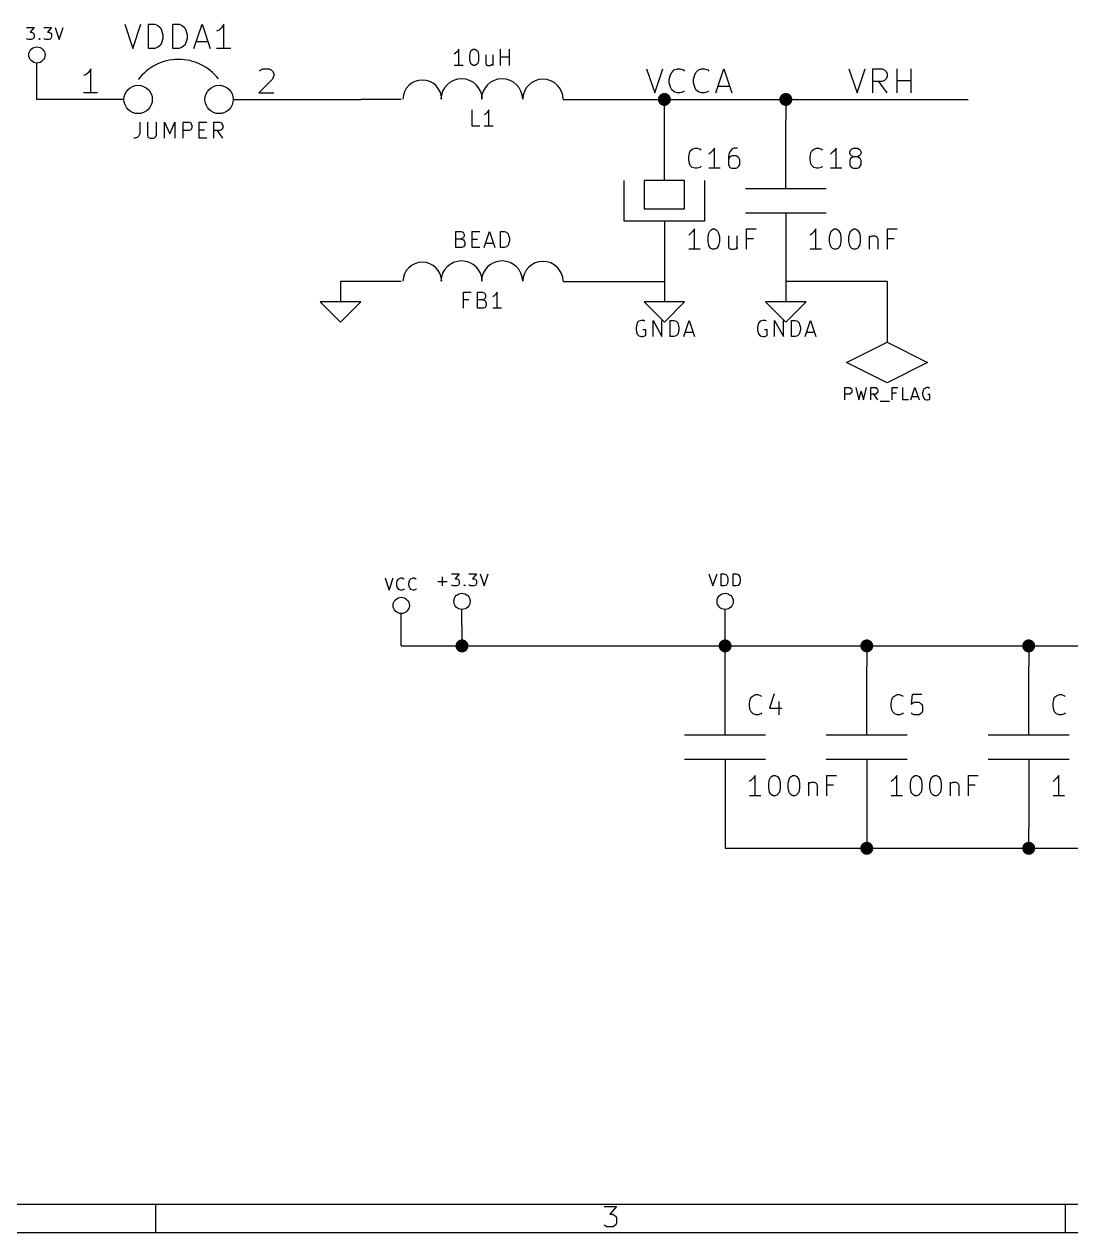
# Model space of a CAD drawing. Extents: x 4000 to 161350, y 4000 to 113000.
# Drawn here: x 45685 to 71540, y 4000 to 33860 of the extents above; entities that cross this region are included whole.
import ezdxf

# ---------------------------------------------------------------- set-up
doc = ezdxf.new("R2010")
doc.units = 0
for name, color, linetype in [('BLACK', 1, 'CONTINUOUS'), ('CYAN', 4, 'CONTINUOUS'), ('GREEN', 3, 'CONTINUOUS'), ('RED', 5, 'CONTINUOUS')]:
    doc.layers.add(name, color=color, linetype=linetype)

msp = doc.modelspace()

# ---------------------------------------------------------------- linework, layer by layer
at = {"layer": 'BLACK'}
for p, q in [((61060, 32760), (61260, 32160)), ((61260, 32160), (61460, 32760)), ((61620, 32500), (61650, 32610)), ((61650, 32610), (61680, 32670)), ((61680, 32670), (61740, 32730)), ((61740, 32730), (61820, 32760)), ((61820, 32760), (61880, 32760)), ((61880, 32760), (61970, 32730)), ((61970, 32730), (62000, 32700)), ((62220, 32500), (62250, 32610)), ((62250, 32610), (62280, 32670)), ((62280, 32670), (62340, 32730)), ((62340, 32730), (62420, 32760)), ((62420, 32760), (62480, 32760)), ((62480, 32760), (62570, 32730)), ((62570, 32730), (62600, 32700)), ((62770, 32160), (62970, 32760)), ((62970, 32760), (63170, 32160)), ((66060, 32760), (66260, 32160)), ((66260, 32160), (66460, 32760)), ((66650, 32160), (66650, 32760)), ((66650, 32760), (66880, 32760)), ((66880, 32760), (66940, 32730)), ((66940, 32730), (66970, 32700)), ((66970, 32700), (67000, 32640)), ((67000, 32560), (66970, 32500)), ((67000, 32640), (67000, 32560)), ((67250, 32160), (67250, 32760)), ((67600, 32160), (67600, 32760)), ((61620, 32410), (61620, 32500)), ((61650, 32300), (61620, 32410)), ((61680, 32240), (61650, 32300)), ((62220, 32410), (62220, 32500)), ((62250, 32300), (62220, 32410)), ((62280, 32240), (62250, 32300)), ((62820, 32330), (63110, 32330)), ((66880, 32440), (66650, 32440)), ((67000, 32160), (66800, 32440)), ((66940, 32470), (66880, 32440)), ((66970, 32500), (66940, 32470)), ((67250, 32470), (67600, 32470)), ((61740, 32190), (61680, 32240)), ((61820, 32160), (61740, 32190)), ((61880, 32160), (61820, 32160)), ((61970, 32190), (61880, 32160)), ((62000, 32210), (61970, 32190)), ((62340, 32190), (62280, 32240)), ((62420, 32160), (62340, 32190)), ((62480, 32160), (62420, 32160)), ((62570, 32190), (62480, 32160)), ((62600, 32210), (62570, 32190)), ((160650, 4700), (4700, 4700)), ((48940, 4000), (48940, 4700)), ((60010, 4650), (60320, 4650)), ((60320, 4650), (60150, 4460)), ((71410, 4000), (71410, 4700)), ((60040, 4170), (60010, 4200)), ((60150, 4460), (60230, 4460)), ((60230, 4460), (60270, 4430)), ((60270, 4430), (60300, 4410)), ((60300, 4200), (60270, 4170)), ((60300, 4410), (60320, 4360)), ((60320, 4240), (60300, 4200)), ((60320, 4360), (60320, 4240)), ((161350, 4000), (4000, 4000)), ((60080, 4150), (60040, 4170)), ((60230, 4150), (60080, 4150)), ((60270, 4170), (60230, 4150))]:
    msp.add_line(p, q, dxfattribs=at)
at = {"layer": 'CYAN'}
for p, q in [((45740, 33780), (45930, 33780)), ((45930, 33780), (45830, 33660)), ((46170, 33780), (46360, 33780)), ((46360, 33780), (46260, 33660)), ((46450, 33780), (46550, 33480)), ((46550, 33480), (46650, 33780)), ((48170, 33860), (48370, 33260)), ((48370, 33260), (48570, 33860)), ((48760, 33260), (48760, 33860)), ((48760, 33860), (48910, 33860)), ((48910, 33860), (48990, 33830)), ((48990, 33830), (49050, 33770)), ((49050, 33770), (49080, 33710)), ((49360, 33260), (49360, 33860)), ((49360, 33860), (49510, 33860)), ((49510, 33860), (49590, 33830)), ((49590, 33830), (49650, 33770)), ((49650, 33770), (49680, 33710)), ((49880, 33260), (50080, 33860)), ((50080, 33860), (50280, 33260)), ((50560, 33770), (50500, 33710)), ((50620, 33860), (50560, 33770)), ((50620, 33260), (50620, 33860)), ((45760, 33490), (45740, 33510)), ((45790, 33480), (45760, 33490)), ((45870, 33480), (45790, 33480)), ((45830, 33660), (45870, 33660)), ((45870, 33660), (45900, 33650)), ((45900, 33490), (45870, 33480)), ((45900, 33650), (45910, 33640)), ((45910, 33510), (45900, 33490)), ((45910, 33640), (45930, 33610)), ((45930, 33540), (45910, 33510)), ((45930, 33610), (45930, 33540)), ((46050, 33490), (46060, 33510)), ((46060, 33480), (46050, 33490)), ((46060, 33510), (46080, 33490)), ((46060, 33510), (46060, 33480)), ((46080, 33490), (46060, 33480)), ((46190, 33490), (46170, 33510)), ((46220, 33480), (46190, 33490)), ((46300, 33480), (46220, 33480)), ((46260, 33660), (46300, 33660)), ((46300, 33660), (46330, 33650)), ((46330, 33490), (46300, 33480)), ((46330, 33650), (46340, 33640)), ((46340, 33510), (46330, 33490)), ((46340, 33640), (46360, 33610)), ((46360, 33540), (46340, 33510)), ((46360, 33610), (46360, 33540)), ((49080, 33710), (49110, 33600)), ((49110, 33510), (49080, 33400)), ((49110, 33600), (49110, 33510)), ((49680, 33710), (49710, 33600)), ((49710, 33510), (49680, 33400)), ((49710, 33600), (49710, 33510)), ((50500, 33710), (50440, 33690)), ((48910, 33260), (48760, 33260)), ((48990, 33290), (48910, 33260)), ((49050, 33340), (48990, 33290)), ((49080, 33400), (49050, 33340)), ((49510, 33260), (49360, 33260)), ((49590, 33290), (49510, 33260)), ((49650, 33340), (49590, 33290)), ((49680, 33400), (49650, 33340)), ((49930, 33430), (50220, 33430)), ((50790, 33260), (50440, 33260)), ((56380, 33180), (56340, 33140)), ((56420, 33240), (56380, 33180)), ((56420, 32840), (56420, 33240)), ((56690, 33090), (56710, 33160)), ((56710, 33160), (56720, 33200)), ((56720, 33200), (56740, 33220)), ((56740, 33220), (56780, 33240)), ((56780, 33240), (56820, 33240)), ((56820, 33240), (56860, 33220)), ((56860, 33220), (56880, 33200)), ((56880, 33200), (56900, 33160)), ((56900, 33160), (56910, 33090)), ((57450, 32840), (57450, 33240)), ((57670, 32840), (57670, 33240)), ((56340, 33140), (56310, 33120)), ((56690, 32990), (56690, 33090)), ((56710, 32910), (56690, 32990)), ((56720, 32880), (56710, 32910)), ((56740, 32860), (56720, 32880)), ((56780, 32840), (56740, 32860)), ((56860, 32860), (56820, 32840)), ((56880, 32880), (56860, 32860)), ((56900, 32910), (56880, 32880)), ((56910, 32990), (56900, 32910)), ((56910, 33090), (56910, 32990)), ((57090, 33100), (57090, 32900)), ((57090, 32900), (57100, 32860)), ((57100, 32860), (57140, 32840)), ((57200, 32840), (57240, 32860)), ((57240, 32860), (57260, 32880)), ((57260, 33100), (57260, 32840)), ((57450, 33050), (57670, 33050)), ((56530, 32840), (56310, 32840)), ((56820, 32840), (56780, 32840)), ((57140, 32840), (57200, 32840)), ((56750, 31340), (56750, 31740)), ((57120, 31680), (57080, 31640)), ((57160, 31740), (57120, 31680)), ((57160, 31340), (57160, 31740)), ((48540, 31440), (48540, 31150)), ((48730, 31440), (48730, 31110)), ((48950, 31110), (48950, 31440)), ((49150, 31040), (49150, 31440)), ((49150, 31440), (49280, 31150)), ((49280, 31150), (49410, 31440)), ((49410, 31440), (49410, 31040)), ((49610, 31040), (49610, 31440)), ((49610, 31440), (49760, 31440)), ((49760, 31440), (49800, 31420)), ((49800, 31420), (49810, 31400)), ((49810, 31400), (49830, 31360)), ((49830, 31360), (49830, 31300)), ((50010, 31040), (50010, 31440)), ((50010, 31440), (50200, 31440)), ((50370, 31040), (50370, 31440)), ((50370, 31440), (50520, 31440)), ((50520, 31440), (50560, 31420)), ((50560, 31420), (50570, 31400)), ((50570, 31400), (50590, 31360)), ((50590, 31360), (50590, 31300)), ((57080, 31640), (57050, 31620)), ((48480, 31060), (48430, 31040)), ((48520, 31100), (48480, 31060)), ((48540, 31150), (48520, 31100)), ((48730, 31110), (48740, 31080)), ((48740, 31080), (48760, 31060)), ((48760, 31060), (48800, 31040)), ((48880, 31040), (48920, 31060)), ((48920, 31060), (48930, 31080)), ((48930, 31080), (48950, 31110)), ((49760, 31230), (49610, 31230)), ((49800, 31250), (49760, 31230)), ((49810, 31270), (49800, 31250)), ((49830, 31300), (49810, 31270)), ((50010, 31250), (50140, 31250)), ((50520, 31230), (50370, 31230)), ((50590, 31040), (50460, 31230)), ((50560, 31250), (50520, 31230)), ((50570, 31270), (50560, 31250)), ((50590, 31300), (50570, 31270)), ((56940, 31340), (56750, 31340)), ((57270, 31340), (57050, 31340)), ((48430, 31040), (48390, 31040)), ((48800, 31040), (48880, 31040)), ((50200, 31040), (50010, 31040)), ((62140, 30730), (62190, 30770)), ((62190, 30770), (62260, 30800)), ((62260, 30800), (62310, 30800)), ((62310, 30800), (62380, 30770)), ((62380, 30770), (62400, 30750)), ((62740, 30800), (62690, 30730)), ((62740, 30300), (62740, 30800)), ((63170, 30770), (63150, 30750)), ((63220, 30800), (63170, 30770)), ((63310, 30800), (63220, 30800)), ((65140, 30730), (65190, 30770)), ((65190, 30770), (65260, 30800)), ((65260, 30800), (65310, 30800)), ((65310, 30800), (65380, 30770)), ((65380, 30770), (65400, 30750)), ((65740, 30800), (65690, 30730)), ((65740, 30300), (65740, 30800)), ((66100, 30750), (66120, 30770)), ((66120, 30770), (66170, 30800)), ((66170, 30800), (66270, 30800)), ((66270, 30800), (66310, 30770)), ((66310, 30770), (66340, 30750)), ((62100, 30580), (62120, 30680)), ((62100, 30510), (62100, 30580)), ((62120, 30420), (62100, 30510)), ((62120, 30680), (62140, 30730)), ((62640, 30680), (62600, 30650)), ((62690, 30730), (62640, 30680)), ((63100, 30680), (63080, 30580)), ((63080, 30580), (63080, 30390)), ((63100, 30560), (63080, 30510)), ((63150, 30750), (63100, 30680)), ((63120, 30580), (63100, 30560)), ((63170, 30610), (63120, 30580)), ((63270, 30610), (63170, 30610)), ((63310, 30580), (63270, 30610)), ((63340, 30560), (63310, 30580)), ((63360, 30510), (63340, 30560)), ((63360, 30390), (63360, 30510)), ((65100, 30580), (65120, 30680)), ((65100, 30510), (65100, 30580)), ((65120, 30420), (65100, 30510)), ((65120, 30680), (65140, 30730)), ((65640, 30680), (65600, 30650)), ((65690, 30730), (65640, 30680)), ((66080, 30700), (66100, 30750)), ((66080, 30680), (66080, 30700)), ((66100, 30630), (66080, 30680)), ((66100, 30540), (66080, 30490)), ((66080, 30490), (66080, 30390)), ((66120, 30610), (66100, 30630)), ((66120, 30560), (66100, 30540)), ((66170, 30580), (66120, 30610)), ((66170, 30580), (66120, 30560)), ((66270, 30580), (66170, 30580)), ((66310, 30610), (66270, 30580)), ((66310, 30560), (66270, 30580)), ((66340, 30630), (66310, 30610)), ((66340, 30540), (66310, 30560)), ((66340, 30750), (66360, 30700)), ((66360, 30680), (66340, 30630)), ((66360, 30490), (66340, 30540)), ((66360, 30700), (66360, 30680)), ((66360, 30390), (66360, 30490)), ((62140, 30370), (62120, 30420)), ((62190, 30320), (62140, 30370)), ((62260, 30300), (62190, 30320)), ((62310, 30300), (62260, 30300)), ((62380, 30320), (62310, 30300)), ((62400, 30350), (62380, 30320)), ((62880, 30300), (62600, 30300)), ((63080, 30390), (63100, 30350)), ((63100, 30350), (63120, 30320)), ((63120, 30320), (63170, 30300)), ((63170, 30300), (63270, 30300)), ((63270, 30300), (63310, 30320)), ((63310, 30320), (63340, 30350)), ((63340, 30350), (63360, 30390)), ((65140, 30370), (65120, 30420)), ((65190, 30320), (65140, 30370)), ((65260, 30300), (65190, 30320)), ((65310, 30300), (65260, 30300)), ((65380, 30320), (65310, 30300)), ((65400, 30350), (65380, 30320)), ((65880, 30300), (65600, 30300)), ((66080, 30390), (66100, 30350)), ((66100, 30350), (66120, 30320)), ((66120, 30320), (66170, 30300)), ((66170, 30300), (66270, 30300)), ((66270, 30300), (66310, 30320)), ((66310, 30320), (66340, 30350)), ((66340, 30350), (66360, 30390)), ((56350, 28340), (56350, 28740)), ((56350, 28740), (56480, 28740)), ((56480, 28740), (56520, 28720)), ((56520, 28720), (56540, 28700)), ((56540, 28700), (56550, 28660)), ((56750, 28340), (56750, 28740)), ((56750, 28740), (56940, 28740)), ((57050, 28340), (57180, 28740)), ((57180, 28740), (57310, 28340)), ((57450, 28340), (57450, 28740)), ((57450, 28740), (57540, 28740)), ((57540, 28740), (57600, 28720)), ((57600, 28720), (57640, 28680)), ((57640, 28680), (57650, 28640)), ((62140, 28680), (62100, 28650)), ((62190, 28730), (62140, 28680)), ((62240, 28800), (62190, 28730)), ((62240, 28300), (62240, 28800)), ((62580, 28610), (62600, 28700)), ((62600, 28700), (62620, 28750)), ((62620, 28750), (62650, 28770)), ((62650, 28770), (62690, 28800)), ((62690, 28800), (62740, 28800)), ((62740, 28800), (62790, 28770)), ((62790, 28770), (62810, 28750)), ((62810, 28750), (62840, 28700)), ((62840, 28700), (62860, 28610)), ((63530, 28300), (63530, 28800)), ((63530, 28800), (63770, 28800)), ((65140, 28680), (65100, 28650)), ((65190, 28730), (65140, 28680)), ((65240, 28800), (65190, 28730)), ((65240, 28300), (65240, 28800)), ((65580, 28610), (65600, 28700)), ((65600, 28700), (65620, 28750)), ((65620, 28750), (65650, 28770)), ((65650, 28770), (65690, 28800)), ((65690, 28800), (65740, 28800)), ((65740, 28800), (65790, 28770)), ((65790, 28770), (65810, 28750)), ((65810, 28750), (65840, 28700)), ((65840, 28700), (65860, 28610)), ((66060, 28610), (66080, 28700)), ((66080, 28700), (66100, 28750)), ((66100, 28750), (66130, 28770)), ((66130, 28770), (66170, 28800)), ((66170, 28800), (66220, 28800)), ((66220, 28800), (66270, 28770)), ((66270, 28770), (66290, 28750)), ((66290, 28750), (66320, 28700)), ((66320, 28700), (66340, 28610)), ((67010, 28300), (67010, 28800)), ((67010, 28800), (67250, 28800)), ((56480, 28550), (56350, 28550)), ((56520, 28570), (56480, 28550)), ((56480, 28550), (56540, 28530)), ((56540, 28590), (56520, 28570)), ((56550, 28620), (56540, 28590)), ((56540, 28530), (56550, 28510)), ((56550, 28380), (56540, 28360)), ((56550, 28660), (56550, 28620)), ((56550, 28510), (56570, 28470)), ((56570, 28410), (56550, 28380)), ((56570, 28470), (56570, 28410)), ((56750, 28550), (56880, 28550)), ((57090, 28450), (57280, 28450)), ((57640, 28400), (57600, 28360)), ((57650, 28430), (57640, 28400)), ((57650, 28640), (57670, 28570)), ((57670, 28510), (57650, 28430)), ((57670, 28570), (57670, 28510)), ((62580, 28490), (62580, 28610)), ((62600, 28390), (62580, 28490)), ((62620, 28350), (62600, 28390)), ((62840, 28390), (62810, 28350)), ((62860, 28490), (62840, 28390)), ((62860, 28610), (62860, 28490)), ((63080, 28630), (63080, 28370)), ((63080, 28370), (63100, 28320)), ((63290, 28630), (63290, 28300)), ((63700, 28560), (63530, 28560)), ((65580, 28490), (65580, 28610)), ((65600, 28390), (65580, 28490)), ((65620, 28350), (65600, 28390)), ((65840, 28390), (65810, 28350)), ((65860, 28490), (65840, 28390)), ((65860, 28610), (65860, 28490)), ((66060, 28490), (66060, 28610)), ((66080, 28390), (66060, 28490)), ((66100, 28350), (66080, 28390)), ((66320, 28390), (66290, 28350)), ((66340, 28490), (66320, 28390)), ((66340, 28610), (66340, 28490)), ((66560, 28630), (66560, 28300)), ((66560, 28580), (66580, 28610)), ((66580, 28610), (66630, 28630)), ((66630, 28630), (66700, 28630)), ((66700, 28630), (66750, 28610)), ((66750, 28610), (66770, 28560)), ((66770, 28560), (66770, 28300)), ((67180, 28560), (67010, 28560)), ((56500, 28340), (56350, 28340)), ((56540, 28360), (56500, 28340)), ((56940, 28340), (56750, 28340)), ((57540, 28340), (57450, 28340)), ((57600, 28360), (57540, 28340)), ((62380, 28300), (62100, 28300)), ((62650, 28320), (62620, 28350)), ((62690, 28300), (62650, 28320)), ((62740, 28300), (62690, 28300)), ((62790, 28320), (62740, 28300)), ((62810, 28350), (62790, 28320)), ((63100, 28320), (63150, 28300)), ((63150, 28300), (63220, 28300)), ((63220, 28300), (63270, 28320)), ((63270, 28320), (63290, 28350)), ((65380, 28300), (65100, 28300)), ((65650, 28320), (65620, 28350)), ((65690, 28300), (65650, 28320)), ((65740, 28300), (65690, 28300)), ((65790, 28320), (65740, 28300)), ((65810, 28350), (65790, 28320)), ((66130, 28320), (66100, 28350)), ((66170, 28300), (66130, 28320)), ((66220, 28300), (66170, 28300)), ((66270, 28320), (66220, 28300)), ((66290, 28350), (66270, 28320)), ((56540, 26840), (56540, 27240)), ((56540, 27240), (56730, 27240)), ((56880, 26840), (56880, 27240)), ((56880, 27240), (57010, 27240)), ((57010, 27240), (57050, 27220)), ((57050, 27220), (57070, 27200)), ((57070, 27200), (57080, 27160)), ((57330, 27180), (57290, 27140)), ((57370, 27240), (57330, 27180)), ((57370, 26840), (57370, 27240)), ((56670, 27050), (56540, 27050)), ((57010, 27050), (56880, 27050)), ((57050, 27070), (57010, 27050)), ((57010, 27050), (57070, 27030)), ((57070, 27090), (57050, 27070)), ((57080, 27120), (57070, 27090)), ((57070, 27030), (57080, 27010)), ((57080, 26880), (57070, 26860)), ((57080, 27160), (57080, 27120)), ((57080, 27010), (57100, 26970)), ((57100, 26910), (57080, 26880)), ((57100, 26970), (57100, 26910)), ((57290, 27140), (57260, 27120)), ((57030, 26840), (56880, 26840)), ((57070, 26860), (57030, 26840)), ((57480, 26840), (57260, 26840)), ((60820, 26440), (60800, 26370)), ((60800, 26370), (60800, 26310)), ((60800, 26310), (60820, 26230)), ((60830, 26480), (60820, 26440)), ((60870, 26520), (60830, 26480)), ((60930, 26540), (60870, 26520)), ((60990, 26540), (60930, 26540)), ((61040, 26310), (60970, 26310)), ((61020, 26520), (60990, 26540)), ((61040, 26180), (61040, 26310)), ((61220, 26140), (61220, 26540)), ((61220, 26540), (61440, 26140)), ((61440, 26140), (61440, 26540)), ((61640, 26140), (61640, 26540)), ((61640, 26540), (61730, 26540)), ((61730, 26540), (61790, 26520)), ((61790, 26520), (61830, 26480)), ((61830, 26480), (61840, 26440)), ((61840, 26440), (61860, 26370)), ((61860, 26310), (61840, 26230)), ((61860, 26370), (61860, 26310)), ((61980, 26140), (62110, 26540)), ((62110, 26540), (62240, 26140)), ((63820, 26440), (63800, 26370)), ((63800, 26370), (63800, 26310)), ((63800, 26310), (63820, 26230)), ((63830, 26480), (63820, 26440)), ((63870, 26520), (63830, 26480)), ((63930, 26540), (63870, 26520)), ((63990, 26540), (63930, 26540)), ((64040, 26310), (63970, 26310)), ((64020, 26520), (63990, 26540)), ((64040, 26180), (64040, 26310)), ((64220, 26140), (64220, 26540)), ((64220, 26540), (64440, 26140)), ((64440, 26140), (64440, 26540)), ((64640, 26140), (64640, 26540)), ((64640, 26540), (64730, 26540)), ((64730, 26540), (64790, 26520)), ((64790, 26520), (64830, 26480)), ((64830, 26480), (64840, 26440)), ((64840, 26440), (64860, 26370)), ((64860, 26310), (64840, 26230)), ((64860, 26370), (64860, 26310)), ((64980, 26140), (65110, 26540)), ((65110, 26540), (65240, 26140)), ((60820, 26230), (60830, 26200)), ((60830, 26200), (60870, 26160)), ((60870, 26160), (60930, 26140)), ((60930, 26140), (60970, 26140)), ((60970, 26140), (61020, 26160)), ((61020, 26160), (61040, 26180)), ((61730, 26140), (61640, 26140)), ((61790, 26160), (61730, 26140)), ((61830, 26200), (61790, 26160)), ((61840, 26230), (61830, 26200)), ((62020, 26250), (62210, 26250)), ((63820, 26230), (63830, 26200)), ((63830, 26200), (63870, 26160)), ((63870, 26160), (63930, 26140)), ((63930, 26140), (63970, 26140)), ((63970, 26140), (64020, 26160)), ((64020, 26160), (64040, 26180)), ((64730, 26140), (64640, 26140)), ((64790, 26160), (64730, 26140)), ((64830, 26200), (64790, 26160)), ((64840, 26230), (64830, 26200)), ((65020, 26250), (65210, 26250)), ((65960, 24580), (65960, 24880)), ((65960, 24880), (66080, 24880)), ((66080, 24880), (66100, 24860)), ((66100, 24860), (66120, 24850)), ((66120, 24850), (66130, 24820)), ((66130, 24820), (66130, 24780)), ((66230, 24880), (66300, 24580)), ((66300, 24580), (66360, 24790)), ((66360, 24790), (66420, 24580)), ((66420, 24580), (66490, 24880)), ((66600, 24580), (66600, 24880)), ((66600, 24880), (66720, 24880)), ((66720, 24880), (66740, 24860)), ((66740, 24860), (66760, 24850)), ((66760, 24850), (66770, 24820)), ((66770, 24820), (66770, 24780)), ((67130, 24580), (67130, 24880)), ((67130, 24880), (67270, 24880)), ((67390, 24580), (67390, 24880)), ((67590, 24580), (67690, 24880)), ((67690, 24880), (67790, 24580)), ((67890, 24810), (67880, 24750)), ((67910, 24840), (67890, 24810)), ((67930, 24860), (67910, 24840)), ((67980, 24880), (67930, 24860)), ((68020, 24880), (67980, 24880)), ((68050, 24860), (68020, 24880)), ((66080, 24720), (65960, 24720)), ((66100, 24740), (66080, 24720)), ((66120, 24750), (66100, 24740)), ((66130, 24780), (66120, 24750)), ((66720, 24720), (66600, 24720)), ((66770, 24580), (66670, 24720)), ((66740, 24740), (66720, 24720)), ((66760, 24750), (66740, 24740)), ((66770, 24780), (66760, 24750)), ((66830, 24550), (67060, 24550)), ((67230, 24740), (67130, 24740)), ((67530, 24580), (67390, 24580)), ((67620, 24660), (67760, 24660)), ((67880, 24750), (67880, 24710)), ((67880, 24710), (67890, 24650)), ((67890, 24650), (67910, 24620)), ((67910, 24620), (67930, 24590)), ((67930, 24590), (67980, 24580)), ((67980, 24580), (68010, 24580)), ((68060, 24710), (68010, 24710)), ((68010, 24580), (68050, 24590)), ((68050, 24590), (68060, 24610)), ((68060, 24610), (68060, 24710)), ((54600, 20180), (54700, 19880)), ((54700, 19880), (54800, 20180)), ((54890, 20050), (54900, 20110)), ((54890, 20010), (54890, 20050)), ((54900, 19950), (54890, 20010)), ((54900, 20110), (54920, 20140)), ((54920, 20140), (54940, 20160)), ((54940, 20160), (54990, 20180)), ((54990, 20180), (55020, 20180)), ((55020, 20180), (55060, 20160)), ((55060, 20160), (55070, 20150)), ((55190, 20050), (55200, 20110)), ((55190, 20010), (55190, 20050)), ((55200, 19950), (55190, 20010)), ((55200, 20110), (55220, 20140)), ((55220, 20140), (55240, 20160)), ((55240, 20160), (55290, 20180)), ((55290, 20180), (55320, 20180)), ((55320, 20180), (55360, 20160)), ((55360, 20160), (55370, 20150)), ((55900, 20090), (56130, 20090)), ((56020, 19980), (56020, 20210)), ((56240, 20280), (56430, 20280)), ((56260, 19990), (56240, 20010)), ((56430, 20280), (56330, 20160)), ((56330, 20160), (56370, 20160)), ((56370, 20160), (56400, 20150)), ((56400, 20150), (56410, 20140)), ((56410, 20010), (56400, 19990)), ((56410, 20140), (56430, 20110)), ((56430, 20040), (56410, 20010)), ((56430, 20110), (56430, 20040)), ((56550, 19990), (56560, 20010)), ((56560, 20010), (56580, 19990)), ((56560, 20010), (56560, 19980)), ((56670, 20280), (56860, 20280)), ((56690, 19990), (56670, 20010)), ((56860, 20280), (56760, 20160)), ((56760, 20160), (56800, 20160)), ((56800, 20160), (56830, 20150)), ((56830, 20150), (56840, 20140)), ((56840, 20010), (56830, 19990)), ((56840, 20140), (56860, 20110)), ((56860, 20040), (56840, 20010)), ((56860, 20110), (56860, 20040)), ((56950, 20280), (57050, 19980)), ((57050, 19980), (57150, 20280)), ((62600, 20280), (62700, 19980)), ((62700, 19980), (62800, 20280)), ((62900, 19980), (62900, 20280)), ((62900, 20280), (62970, 20280)), ((62970, 20280), (63020, 20260)), ((63020, 20260), (63040, 20240)), ((63040, 20020), (63020, 19990)), ((63040, 20240), (63060, 20210)), ((63060, 20050), (63040, 20020)), ((63060, 20210), (63070, 20150)), ((63070, 20110), (63060, 20050)), ((63070, 20150), (63070, 20110)), ((63200, 19980), (63200, 20280)), ((63200, 20280), (63270, 20280)), ((63270, 20280), (63320, 20260)), ((63320, 20260), (63340, 20240)), ((63340, 20020), (63320, 19990)), ((63340, 20240), (63360, 20210)), ((63360, 20050), (63340, 20020)), ((63360, 20210), (63370, 20150)), ((63370, 20110), (63360, 20050)), ((63370, 20150), (63370, 20110)), ((54920, 19920), (54900, 19950)), ((54940, 19890), (54920, 19920)), ((54990, 19880), (54940, 19890)), ((55020, 19880), (54990, 19880)), ((55060, 19890), (55020, 19880)), ((55070, 19910), (55060, 19890)), ((55220, 19920), (55200, 19950)), ((55240, 19890), (55220, 19920)), ((55290, 19880), (55240, 19890)), ((55320, 19880), (55290, 19880)), ((55360, 19890), (55320, 19880)), ((55370, 19910), (55360, 19890)), ((56290, 19980), (56260, 19990)), ((56370, 19980), (56290, 19980)), ((56400, 19990), (56370, 19980)), ((56560, 19980), (56550, 19990)), ((56580, 19990), (56560, 19980)), ((56720, 19980), (56690, 19990)), ((56800, 19980), (56720, 19980)), ((56830, 19990), (56800, 19980)), ((62970, 19980), (62900, 19980)), ((63020, 19990), (62970, 19980)), ((63270, 19980), (63200, 19980)), ((63320, 19990), (63270, 19980)), ((64210, 17320), (64100, 16960)), ((63600, 17080), (63620, 17180)), ((63600, 17010), (63600, 17080)), ((63620, 17180), (63640, 17230)), ((63640, 17230), (63690, 17270)), ((63690, 17270), (63760, 17300)), ((63760, 17300), (63810, 17300)), ((63810, 17300), (63880, 17270)), ((63880, 17270), (63900, 17250)), ((64330, 17130), (64330, 16800)), ((67100, 17080), (67120, 17180)), ((67100, 17010), (67100, 17080)), ((67120, 17180), (67140, 17230)), ((67140, 17230), (67190, 17270)), ((67190, 17270), (67260, 17300)), ((67260, 17300), (67310, 17300)), ((67310, 17300), (67380, 17270)), ((67380, 17270), (67400, 17250)), ((67620, 17300), (67600, 17060)), ((67600, 17060), (67620, 17080)), ((67860, 17300), (67620, 17300)), ((67620, 17080), (67670, 17110)), ((67670, 17110), (67790, 17110)), ((67790, 17110), (67830, 17080)), ((67830, 17080), (67860, 17060)), ((67860, 17060), (67880, 17010)), ((71100, 17080), (71120, 17180)), ((71100, 17010), (71100, 17080)), ((71120, 17180), (71140, 17230)), ((71140, 17230), (71190, 17270)), ((71190, 17270), (71260, 17300)), ((71260, 17300), (71310, 17300)), ((71310, 17300), (71380, 17270)), ((71380, 17270), (71400, 17250)), ((63620, 16920), (63600, 17010)), ((63640, 16870), (63620, 16920)), ((63690, 16820), (63640, 16870)), ((63760, 16800), (63690, 16820)), ((63810, 16800), (63760, 16800)), ((63880, 16820), (63810, 16800)), ((63900, 16850), (63880, 16820)), ((64100, 16960), (64400, 16960)), ((67120, 16920), (67100, 17010)), ((67140, 16870), (67120, 16920)), ((67190, 16820), (67140, 16870)), ((67260, 16800), (67190, 16820)), ((67310, 16800), (67260, 16800)), ((67380, 16820), (67310, 16800)), ((67400, 16850), (67380, 16820)), ((67620, 16820), (67600, 16850)), ((67670, 16800), (67620, 16820)), ((67790, 16800), (67670, 16800)), ((67830, 16820), (67790, 16800)), ((67860, 16850), (67830, 16820)), ((67880, 16890), (67860, 16850)), ((67880, 17010), (67880, 16890)), ((71120, 16920), (71100, 17010)), ((71140, 16870), (71120, 16920)), ((71190, 16820), (71140, 16870)), ((71260, 16800), (71190, 16820)), ((71310, 16800), (71260, 16800)), ((71380, 16820), (71310, 16800)), ((71400, 16850), (71380, 16820)), ((63690, 15230), (63640, 15180)), ((63740, 15300), (63690, 15230)), ((63740, 14800), (63740, 15300)), ((64100, 15200), (64120, 15250)), ((64120, 15250), (64150, 15270)), ((64150, 15270), (64190, 15300)), ((64190, 15300), (64240, 15300)), ((64240, 15300), (64290, 15270)), ((64290, 15270), (64310, 15250)), ((64310, 15250), (64340, 15200)), ((64580, 15200), (64600, 15250)), ((64600, 15250), (64630, 15270)), ((64630, 15270), (64670, 15300)), ((64670, 15300), (64720, 15300)), ((64720, 15300), (64770, 15270)), ((64770, 15270), (64790, 15250)), ((64790, 15250), (64820, 15200)), ((65510, 14800), (65510, 15300)), ((65510, 15300), (65750, 15300)), ((67190, 15230), (67140, 15180)), ((67240, 15300), (67190, 15230)), ((67240, 14800), (67240, 15300)), ((67600, 15200), (67620, 15250)), ((67620, 15250), (67650, 15270)), ((67650, 15270), (67690, 15300)), ((67690, 15300), (67740, 15300)), ((67740, 15300), (67790, 15270)), ((67790, 15270), (67810, 15250)), ((67810, 15250), (67840, 15200)), ((68080, 15200), (68100, 15250)), ((68100, 15250), (68130, 15270)), ((68130, 15270), (68170, 15300)), ((68170, 15300), (68220, 15300)), ((68220, 15300), (68270, 15270)), ((68270, 15270), (68290, 15250)), ((68290, 15250), (68320, 15200)), ((69010, 14800), (69010, 15300)), ((69010, 15300), (69250, 15300)), ((71190, 15230), (71140, 15180)), ((71240, 15300), (71190, 15230)), ((71240, 14800), (71240, 15300)), ((63640, 15180), (63600, 15150)), ((64080, 15110), (64100, 15200)), ((64080, 14990), (64080, 15110)), ((64100, 14890), (64080, 14990)), ((64340, 15200), (64360, 15110)), ((64360, 14990), (64340, 14890)), ((64360, 15110), (64360, 14990)), ((64560, 15110), (64580, 15200)), ((64560, 14990), (64560, 15110)), ((64580, 14890), (64560, 14990)), ((64820, 15200), (64840, 15110)), ((64840, 14990), (64820, 14890)), ((64840, 15110), (64840, 14990)), ((65060, 15130), (65060, 14800)), ((65060, 15080), (65080, 15110)), ((65080, 15110), (65130, 15130)), ((65130, 15130), (65200, 15130)), ((65200, 15130), (65250, 15110)), ((65250, 15110), (65270, 15060)), ((65270, 15060), (65270, 14800)), ((65680, 15060), (65510, 15060)), ((67140, 15180), (67100, 15150)), ((67580, 15110), (67600, 15200)), ((67580, 14990), (67580, 15110)), ((67600, 14890), (67580, 14990)), ((67840, 15200), (67860, 15110)), ((67860, 14990), (67840, 14890)), ((67860, 15110), (67860, 14990)), ((68060, 15110), (68080, 15200)), ((68060, 14990), (68060, 15110)), ((68080, 14890), (68060, 14990)), ((68320, 15200), (68340, 15110)), ((68340, 14990), (68320, 14890)), ((68340, 15110), (68340, 14990)), ((68560, 15130), (68560, 14800)), ((68560, 15080), (68580, 15110)), ((68580, 15110), (68630, 15130)), ((68630, 15130), (68700, 15130)), ((68700, 15130), (68750, 15110)), ((68750, 15110), (68770, 15060)), ((68770, 15060), (68770, 14800)), ((69180, 15060), (69010, 15060)), ((71140, 15180), (71100, 15150)), ((63880, 14800), (63600, 14800)), ((64120, 14850), (64100, 14890)), ((64150, 14820), (64120, 14850)), ((64190, 14800), (64150, 14820)), ((64240, 14800), (64190, 14800)), ((64290, 14820), (64240, 14800)), ((64310, 14850), (64290, 14820)), ((64340, 14890), (64310, 14850)), ((64600, 14850), (64580, 14890)), ((64630, 14820), (64600, 14850)), ((64670, 14800), (64630, 14820)), ((64720, 14800), (64670, 14800)), ((64770, 14820), (64720, 14800)), ((64790, 14850), (64770, 14820)), ((64820, 14890), (64790, 14850)), ((67380, 14800), (67100, 14800)), ((67620, 14850), (67600, 14890)), ((67650, 14820), (67620, 14850)), ((67690, 14800), (67650, 14820)), ((67740, 14800), (67690, 14800)), ((67790, 14820), (67740, 14800)), ((67810, 14850), (67790, 14820)), ((67840, 14890), (67810, 14850)), ((68100, 14850), (68080, 14890)), ((68130, 14820), (68100, 14850)), ((68170, 14800), (68130, 14820)), ((68220, 14800), (68170, 14800)), ((68270, 14820), (68220, 14800)), ((68290, 14850), (68270, 14820)), ((68320, 14890), (68290, 14850)), ((71380, 14800), (71100, 14800))]:
    msp.add_line(p, q, dxfattribs=at)
at = {"layer": 'GREEN'}
for p, q in [((46000, 32000), (46000, 32500)), ((46500, 32000), (46000, 32000)), ((52500, 32000), (54000, 32000)), ((60000, 32000), (69000, 32000)), ((61500, 31500), (61500, 32000)), ((64500, 32000), (64500, 31500)), ((54000, 27500), (53500, 27500)), ((53500, 27500), (53500, 27000)), ((60000, 27500), (61500, 27500)), ((61500, 27500), (61500, 27000)), ((67000, 27500), (64500, 27500)), ((64500, 27500), (64500, 27000)), ((67000, 27500), (67000, 27000)), ((55000, 18500), (55000, 19000)), ((56500, 19000), (56500, 18500)), ((63000, 18000), (63000, 19000)), ((55000, 18500), (96500, 18500)), ((66500, 18500), (66500, 18000)), ((70500, 18500), (70500, 18000)), ((63000, 14000), (63000, 13500)), ((66500, 14000), (66500, 13500)), ((70500, 13500), (70500, 14000)), ((63000, 13500), (100000, 13500))]:
    msp.add_line(p, q, dxfattribs=at)
at = {"layer": 'GREEN', "const_width": 160}
for points in [[(61420, 32000, 1), (61580, 32000, 1)], [(64420, 32000, 1), (64580, 32000, 1)], [(56420, 18500, 1), (56580, 18500, 1)], [(62920, 18500, 1), (63080, 18500, 1)], [(66420, 18500, 1), (66580, 18500, 1)], [(70420, 18500, 1), (70580, 18500, 1)], [(66420, 13500, 1), (66580, 13500, 1)], [(70420, 13500, 1), (70580, 13500, 1)]]:
    msp.add_lwpolyline(points, format="xyb", close=True, dxfattribs=at)
at = {"layer": 'RED'}
for p, q in [((46000, 32500), (46000, 32900)), ((47210, 32610), (47150, 32590)), ((47270, 32670), (47210, 32610)), ((47330, 32760), (47270, 32670)), ((47330, 32160), (47330, 32760)), ((51500, 32700), (51530, 32730)), ((51530, 32730), (51590, 32760)), ((51590, 32760), (51730, 32760)), ((51730, 32760), (51790, 32730)), ((51790, 32730), (51820, 32700)), ((51820, 32700), (51850, 32640)), ((51850, 32590), (51820, 32500)), ((51850, 32640), (51850, 32590)), ((51820, 32500), (51480, 32160)), ((48150, 32000), (46500, 32000)), ((47500, 32160), (47150, 32160)), ((50850, 32000), (52500, 32000)), ((51480, 32160), (51850, 32160)), ((55000, 32000), (54000, 32000)), ((59000, 32000), (60000, 32000)), ((61500, 30000), (61500, 31500)), ((64500, 29800), (64500, 31500)), ((60500, 30000), (60500, 29000)), ((61000, 30000), (61000, 29300)), ((62000, 30000), (61000, 30000)), ((62000, 29300), (62000, 30000)), ((62500, 29000), (62500, 30000)), ((63500, 29800), (65500, 29800)), ((61000, 29300), (62000, 29300)), ((60500, 29000), (62500, 29000)), ((61500, 29000), (61500, 27500)), ((63500, 29200), (65500, 29200)), ((64500, 29200), (64500, 27500)), ((55000, 27500), (54000, 27500)), ((59000, 27500), (60000, 27500)), ((53000, 27000), (53500, 26500)), ((54000, 27000), (53000, 27000)), ((53500, 26500), (54000, 27000)), ((61000, 27000), (61500, 26500)), ((62000, 27000), (61000, 27000)), ((61500, 26500), (62000, 27000)), ((64000, 27000), (64500, 26500)), ((65000, 27000), (64000, 27000)), ((64500, 26500), (65000, 27000)), ((67000, 27000), (67000, 26000)), ((66000, 25500), (67000, 26000)), ((67000, 26000), (68000, 25500)), ((67000, 25000), (66000, 25500)), ((68000, 25500), (67000, 25000)), ((55000, 19000), (55000, 19300)), ((56500, 19000), (56500, 19400)), ((63000, 19000), (63000, 19400)), ((63000, 16300), (63000, 18000)), ((66500, 16300), (66500, 18000)), ((70500, 16300), (70500, 18000)), ((62000, 16300), (64000, 16300)), ((65500, 16300), (67500, 16300)), ((69500, 16300), (71500, 16300)), ((62000, 15700), (64000, 15700)), ((63000, 15700), (63000, 14000)), ((65500, 15700), (67500, 15700)), ((66500, 15700), (66500, 14000)), ((69500, 15700), (71500, 15700)), ((70500, 15700), (70500, 14000))]:
    msp.add_line(p, q, dxfattribs=at)
for centre, radius in [((46000, 33100), 200), ((48500, 32000), 350), ((50500, 32000), 350), ((56500, 19600), 200), ((63000, 19600), 200), ((55000, 19500), 200)]:
    msp.add_circle(centre, radius, dxfattribs=at)
for centre, radius, start, end in [((49500, 31740), 1250, -322, -217), ((55520, 32000), 480, -359, -181), ((56490, 32000), 510, -359, -181), ((57490, 32000), 510, -359, -181), ((58500, 32000), 500, -359, -181), ((55520, 27500), 480, -359, -181), ((56490, 27500), 510, -359, -181), ((57490, 27500), 510, -359, -181), ((58500, 27500), 500, -359, -181)]:
    msp.add_arc(centre, radius, start, end, dxfattribs=at)

doc.saveas('drawing.dxf')
